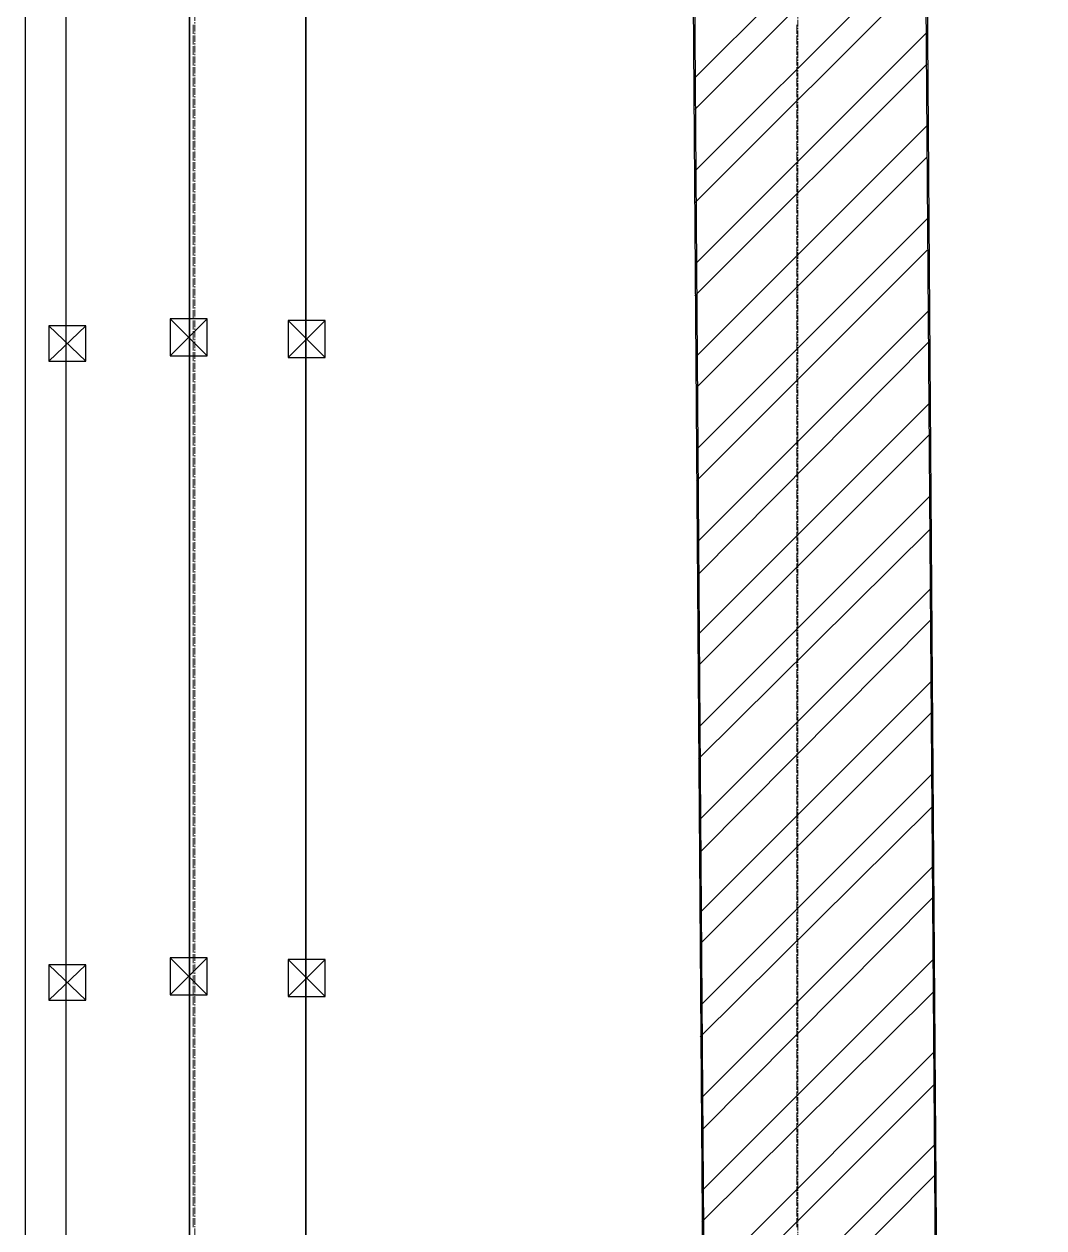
# Model space of a CAD drawing. Header units: millimetres. Extents: x -10178924 to 11692288, y -947381 to 58396.
# Drawn here: x 748948 to 751401, y -803712 to -800816 of the extents above; entities that cross this region are included whole.
import ezdxf

# ---------------------------------------------------------------- set-up
doc = ezdxf.new("R2010")
doc.units = ezdxf.units.MM
doc.linetypes.add('осевая', pattern=[50.8, 31.75, -6.35, 6.35, -6.35])
for name, color, linetype, lineweight in [('PDF _0', 7, 'Continuous', 9), ('PDF _Разрезы', 7, 'Continuous', 9), ('Размеры осевые', 153, 'Continuous', 9), ('Стены.1', 7, 'Continuous', 25), ('ШТРИХОВКА', 252, 'Continuous', 15)]:
    doc.layers.add(name, color=color, linetype=linetype, lineweight=lineweight)
for name, color, linetype in [('PDF _PDF _Разрезы', 7, 'Continuous'), ('PDF _ВК_В1', 5, 'Continuous'), ('PDF _ВК_Т3', 1, 'Continuous'), ('PDF _ВК_Т4', 6, 'Continuous'), ('PDF _Стены.1', 7, 'Continuous')]:
    doc.layers.add(name, color=color, linetype=linetype)
doc.layers.add('PDF _Размеры осевые', color=7, linetype='Continuous', true_color=0x5d6970)
doc.layers.add('PDF _штриховка', color=7, linetype='Continuous', true_color=0x95834a)

# ---------------------------------------------------------------- blocks, each defined once
blk = doc.blocks.new('A$C5282721b')
at = {"layer": 'ШТРИХОВКА', "ltscale": 100, "true_color": 0x000000, "transparency": 33554687}
h = blk.add_hatch(dxfattribs=at)
h.set_pattern_fill('ANSI31', color=18, scale=50)
h.set_pattern_definition([(45, (-104060.72, 12739.44), (-112.2532, 112.2532), [])])
h.paths.add_polyline_path([(28819.385, -27909.346), (28259.391, -27912.252), (28288.13, -31868.119), (27792.557, -31868.119), (27792.557, -32428.119), (29042.101, -32424.051), (29042.101, -31868.119), (28848.144, -31868.119)])
h.paths.add_polyline_path([(28251.265, -26793.645), (28811.26, -26790.739), (28731.866, -15862.111), (28171.851, -15862.111)])
at = {"layer": 'PDF _Разрезы', "color": 18, "lineweight": 9, "true_color": 0x000000, "transparency": 33554687}
blk.add_lwpolyline([(26590.978, -58613.553), (26594.843, 2746.034)], dxfattribs=at)
at = {"layer": 'Размеры осевые', "color": 251, "linetype": 'осевая', "ltscale": 0.5, "transparency": 33554687}
for p, q in [((27000, -52200), (27000, 1500)), ((28450, -58512.867), (28450, -4812.867))]:
    blk.add_line(p, q, dxfattribs=at)
at = {"layer": 'Стены.1', "color": 18, "linetype": 'Continuous', "true_color": 0x000000, "transparency": 33554687, "flags": 128}
for points in [[(28171.851, -15862.111), (28288.13, -31868.119)], [(28731.866, -15862.111), (28848.144, -31868.119)]]:
    blk.add_lwpolyline(points, dxfattribs=at)

msp = doc.modelspace()

# ---------------------------------------------------------------- linework, layer by layer
at = {"layer": 'PDF _0', "lineweight": 25}
for points in [[(749299.7, -801614.4), (749388.6, -801614.4), (749388.6, -801525.5), (749299.7, -801525.5)], [(749583.3, -801618.6), (749672.2, -801618.6), (749672.2, -801529.7), (749583.3, -801529.7)], [(749007.6, -801627.1), (749096.5, -801627.1), (749096.5, -801542.4), (749007.6, -801542.4)], [(749299.7, -803151.1), (749388.6, -803151.1), (749388.6, -803062.2), (749299.7, -803062.2)], [(749583.3, -803155.3), (749672.2, -803155.3), (749672.2, -803066.4), (749583.3, -803066.4)], [(749007.6, -803163.8), (749096.5, -803163.8), (749096.5, -803079.1), (749007.6, -803079.1)]]:
    msp.add_lwpolyline(points, close=True, dxfattribs=at)
for points in [[(749299.7, -801525.5), (749388.6, -801614.4)], [(749388.6, -801525.5), (749299.7, -801614.4)], [(749583.3, -801529.7), (749672.2, -801618.6)], [(749672.2, -801529.7), (749583.3, -801618.6)], [(749007.6, -801542.4), (749096.5, -801627.1)], [(749096.5, -801542.4), (749007.6, -801627.1)], [(749299.7, -803062.2), (749388.6, -803151.1)], [(749388.6, -803062.2), (749299.7, -803151.1)], [(749583.3, -803066.4), (749672.2, -803155.3)], [(749672.2, -803066.4), (749583.3, -803155.3)], [(749007.6, -803079.1), (749096.5, -803163.8)], [(749096.5, -803079.1), (749007.6, -803163.8)]]:
    msp.add_lwpolyline(points, dxfattribs=at)
at = {"layer": 'PDF _PDF _Разрезы', "lineweight": 9}
msp.add_lwpolyline([(748948.3, -839405.6), (748952.5, -778045.5)], dxfattribs=at)
at = {"layer": 'PDF _ВК_В1', "lineweight": 30}
msp.add_lwpolyline([(749049.9, -821291), (749049.9, -786439.2)], dxfattribs=at)
at = {"layer": 'PDF _ВК_Т3', "lineweight": 35}
msp.add_lwpolyline([(749346.2, -821172.5), (749346.2, -786147.1)], dxfattribs=at)
at = {"layer": 'PDF _ВК_Т4', "lineweight": 35}
msp.add_lwpolyline([(749625.6, -821121.7), (749625.6, -785876.1)], dxfattribs=at)
at = {"layer": 'PDF _Размеры осевые', "lineweight": 9}
for points in [[(749354.7, -800839.7), (749354.7, -800822.7), (749354.7, -800818.5)], [(750806.8, -800839.7), (750806.8, -800822.7), (750806.8, -800818.5)], [(749354.7, -800865.1), (749354.7, -800848.1), (749354.7, -800843.9)], [(749354.7, -800890.5), (749354.7, -800873.5), (749354.7, -800869.3)], [(750806.8, -800865.1), (750806.8, -800848.1), (750806.8, -800843.9)], [(750806.8, -800890.5), (750806.8, -800873.5), (750806.8, -800869.3)], [(749354.7, -800915.9), (749354.7, -800898.9), (749354.7, -800894.7)], [(750806.8, -800915.9), (750806.8, -800898.9), (750806.8, -800894.7)], [(749354.7, -800941.3), (749354.7, -800924.3), (749354.7, -800920.1)], [(750806.8, -800941.3), (750806.8, -800924.3), (750806.8, -800920.1)], [(749354.7, -800966.7), (749354.7, -800949.7), (749354.7, -800945.5)], [(750806.8, -800966.7), (750806.8, -800949.7), (750806.8, -800945.5)], [(749354.7, -800992.1), (749354.7, -800975.1), (749354.7, -800970.9)], [(750806.8, -800992.1), (750806.8, -800975.1), (750806.8, -800970.9)], [(749354.7, -801017.5), (749354.7, -801000.5), (749354.7, -800996.3)], [(750806.8, -801017.5), (750806.8, -801000.5), (750806.8, -800996.3)], [(749354.7, -801042.9), (749354.7, -801025.9), (749354.7, -801021.7)], [(750806.8, -801042.9), (750806.8, -801025.9), (750806.8, -801021.7)], [(749354.7, -801068.3), (749354.7, -801051.3), (749354.7, -801047.1)], [(749354.7, -801093.7), (749354.7, -801076.7), (749354.7, -801072.5)], [(750806.8, -801068.3), (750806.8, -801051.3), (750806.8, -801047.1)], [(750806.8, -801093.7), (750806.8, -801076.7), (750806.8, -801072.5)], [(749354.7, -801119.1), (749354.7, -801102.1), (749354.7, -801097.9)], [(750806.8, -801119.1), (750806.8, -801102.1), (750806.8, -801097.9)], [(749354.7, -801144.5), (749354.7, -801127.5), (749354.7, -801123.3)], [(750806.8, -801144.5), (750806.8, -801127.5), (750806.8, -801123.3)], [(749354.7, -801169.9), (749354.7, -801152.9), (749354.7, -801148.7)], [(750806.8, -801169.9), (750806.8, -801152.9), (750806.8, -801148.7)], [(749354.7, -801195.3), (749354.7, -801178.3), (749354.7, -801174.1)], [(750806.8, -801195.3), (750806.8, -801178.3), (750806.8, -801174.1)], [(749354.7, -801220.7), (749354.7, -801203.7), (749354.7, -801199.5)], [(750806.8, -801220.7), (750806.8, -801203.7), (750806.8, -801199.5)], [(749354.7, -801246.1), (749354.7, -801229.1), (749354.7, -801224.9)], [(750806.8, -801246.1), (750806.8, -801229.1), (750806.8, -801224.9)], [(749354.7, -801271.5), (749354.7, -801254.5), (749354.7, -801250.3)], [(749354.7, -801296.9), (749354.7, -801279.9), (749354.7, -801275.7)], [(750806.8, -801271.5), (750806.8, -801254.5), (750806.8, -801250.3)], [(750806.8, -801296.9), (750806.8, -801279.9), (750806.8, -801275.7)], [(749354.7, -801322.3), (749354.7, -801305.3), (749354.7, -801301.1)], [(750806.8, -801322.3), (750806.8, -801305.3), (750806.8, -801301.1)], [(749354.7, -801347.7), (749354.7, -801330.7), (749354.7, -801326.5)], [(750806.8, -801347.7), (750806.8, -801330.7), (750806.8, -801326.5)], [(749354.7, -801373.1), (749354.7, -801356.1), (749354.7, -801351.9)], [(750806.8, -801373.1), (750806.8, -801356.1), (750806.8, -801351.9)], [(749354.7, -801398.5), (749354.7, -801381.5), (749354.7, -801377.3)], [(750806.8, -801398.5), (750806.8, -801381.5), (750806.8, -801377.3)], [(749354.7, -801423.9), (749354.7, -801406.9), (749354.7, -801402.7)], [(750806.8, -801423.9), (750806.8, -801406.9), (750806.8, -801402.7)], [(749354.7, -801449.3), (749354.7, -801432.3), (749354.7, -801428.1)], [(750806.8, -801449.3), (750806.8, -801432.3), (750806.8, -801428.1)], [(749354.7, -801474.7), (749354.7, -801457.7), (749354.7, -801453.5)], [(749354.7, -801500.1), (749354.7, -801483.1), (749354.7, -801478.9)], [(750806.8, -801474.7), (750806.8, -801457.7), (750806.8, -801453.5)], [(750806.8, -801500.1), (750806.8, -801483.1), (750806.8, -801478.9)], [(749354.7, -801525.5), (749354.7, -801508.5), (749354.7, -801504.3)], [(750806.8, -801525.5), (750806.8, -801508.5), (750806.8, -801504.3)], [(749354.7, -801550.9), (749354.7, -801533.9), (749354.7, -801529.7)], [(750806.8, -801550.9), (750806.8, -801533.9), (750806.8, -801529.7)], [(749354.7, -801576.3), (749354.7, -801559.3), (749354.7, -801555.1)], [(750806.8, -801576.3), (750806.8, -801559.3), (750806.8, -801555.1)], [(749354.7, -801601.7), (749354.7, -801584.7), (749354.7, -801580.5)], [(750806.8, -801601.7), (750806.8, -801584.7), (750806.8, -801580.5)], [(749354.7, -801627.1), (749354.7, -801610.1), (749354.7, -801605.9)], [(750806.8, -801627.1), (750806.8, -801610.1), (750806.8, -801605.9)], [(749354.7, -801652.5), (749354.7, -801635.5), (749354.7, -801631.3)], [(750806.8, -801652.5), (750806.8, -801635.5), (750806.8, -801631.3)], [(749354.7, -801677.9), (749354.7, -801660.9), (749354.7, -801656.7)], [(750806.8, -801677.9), (750806.8, -801660.9), (750806.8, -801656.7)], [(749354.7, -801703.3), (749354.7, -801686.3), (749354.7, -801682.1)], [(749354.7, -801728.7), (749354.7, -801711.7), (749354.7, -801707.5)], [(750806.8, -801703.3), (750806.8, -801686.3), (750806.8, -801682.1)], [(750806.8, -801728.7), (750806.8, -801711.7), (750806.8, -801707.5)], [(749354.7, -801754.1), (749354.7, -801737.1), (749354.7, -801732.9)], [(750806.8, -801754.1), (750806.8, -801737.1), (750806.8, -801732.9)], [(749354.7, -801779.5), (749354.7, -801762.5), (749354.7, -801758.3)], [(750806.8, -801779.5), (750806.8, -801762.5), (750806.8, -801758.3)], [(749354.7, -801804.9), (749354.7, -801787.9), (749354.7, -801783.7)], [(750806.8, -801804.9), (750806.8, -801787.9), (750806.8, -801783.7)], [(749354.7, -801830.3), (749354.7, -801813.3), (749354.7, -801809.1)], [(750806.8, -801830.3), (750806.8, -801813.3), (750806.8, -801809.1)], [(749354.7, -801855.7), (749354.7, -801838.7), (749354.7, -801834.5)], [(750806.8, -801855.7), (750806.8, -801838.7), (750806.8, -801834.5)], [(749354.7, -801881.1), (749354.7, -801864.1), (749354.7, -801859.9)], [(750806.8, -801881.1), (750806.8, -801864.1), (750806.8, -801859.9)], [(749354.7, -801906.5), (749354.7, -801889.5), (749354.7, -801885.3)], [(749354.7, -801931.9), (749354.7, -801914.9), (749354.7, -801910.7)], [(750806.8, -801906.5), (750806.8, -801889.5), (750806.8, -801885.3)], [(750806.8, -801931.9), (750806.8, -801914.9), (750806.8, -801910.7)], [(749354.7, -801957.3), (749354.7, -801940.3), (749354.7, -801936.1)], [(750806.8, -801957.3), (750806.8, -801940.3), (750806.8, -801936.1)], [(749354.7, -801982.7), (749354.7, -801965.7), (749354.7, -801961.5)], [(750806.8, -801982.7), (750806.8, -801965.7), (750806.8, -801961.5)], [(749354.7, -802008.1), (749354.7, -801991.1), (749354.7, -801986.9)], [(750806.8, -802008.1), (750806.8, -801991.1), (750806.8, -801986.9)], [(749354.7, -802033.5), (749354.7, -802016.5), (749354.7, -802012.3)], [(750806.8, -802033.5), (750806.8, -802016.5), (750806.8, -802012.3)], [(749354.7, -802058.9), (749354.7, -802041.9), (749354.7, -802037.7)], [(750806.8, -802058.9), (750806.8, -802041.9), (750806.8, -802037.7)], [(749354.7, -802084.3), (749354.7, -802067.3), (749354.7, -802063.1)], [(750806.8, -802084.3), (750806.8, -802067.3), (750806.8, -802063.1)], [(749354.7, -802109.7), (749354.7, -802092.7), (749354.7, -802088.5)], [(749354.7, -802135.1), (749354.7, -802118.1), (749354.7, -802113.9)], [(750806.8, -802109.7), (750806.8, -802092.7), (750806.8, -802088.5)], [(750806.8, -802135.1), (750806.8, -802118.1), (750806.8, -802113.9)], [(749354.7, -802160.5), (749354.7, -802143.5), (749354.7, -802139.3)], [(750806.8, -802160.5), (750806.8, -802143.5), (750806.8, -802139.3)], [(749354.7, -802185.9), (749354.7, -802168.9), (749354.7, -802164.7)], [(750806.8, -802185.9), (750806.8, -802168.9), (750806.8, -802164.7)], [(749354.7, -802211.3), (749354.7, -802194.3), (749354.7, -802190.1)], [(750806.8, -802211.3), (750806.8, -802194.3), (750806.8, -802190.1)], [(749354.7, -802236.7), (749354.7, -802219.7), (749354.7, -802215.5)], [(750806.8, -802236.7), (750806.8, -802219.7), (750806.8, -802215.5)], [(749354.7, -802262.1), (749354.7, -802245.1), (749354.7, -802240.9)], [(750806.8, -802262.1), (750806.8, -802245.1), (750806.8, -802240.9)], [(749354.7, -802287.5), (749354.7, -802270.5), (749354.7, -802266.3)], [(750806.8, -802287.5), (750806.8, -802270.5), (750806.8, -802266.3)], [(749354.7, -802312.9), (749354.7, -802295.9), (749354.7, -802291.7)], [(749354.7, -802338.3), (749354.7, -802321.3), (749354.7, -802317.1)], [(750806.8, -802312.9), (750806.8, -802295.9), (750806.8, -802291.7)], [(750806.8, -802338.3), (750806.8, -802321.3), (750806.8, -802317.1)], [(749354.7, -802363.7), (749354.7, -802346.7), (749354.7, -802342.5)], [(750806.8, -802363.7), (750806.8, -802346.7), (750806.8, -802342.5)], [(749354.7, -802389.1), (749354.7, -802372.1), (749354.7, -802367.9)], [(750806.8, -802389.1), (750806.8, -802372.1), (750806.8, -802367.9)], [(749354.7, -802414.5), (749354.7, -802397.5), (749354.7, -802393.3)], [(750806.8, -802414.5), (750806.8, -802397.5), (750806.8, -802393.3)], [(749354.7, -802439.9), (749354.7, -802422.9), (749354.7, -802418.7)], [(750806.8, -802439.9), (750806.8, -802422.9), (750806.8, -802418.7)], [(749354.7, -802465.3), (749354.7, -802448.3), (749354.7, -802444.1)], [(750806.8, -802465.3), (750806.8, -802448.3), (750806.8, -802444.1)], [(749354.7, -802490.7), (749354.7, -802473.7), (749354.7, -802469.5)], [(750806.8, -802490.7), (750806.8, -802473.7), (750806.8, -802469.5)], [(749354.7, -802516.1), (749354.7, -802499.1), (749354.7, -802494.9)], [(749354.7, -802541.5), (749354.7, -802524.5), (749354.7, -802520.3)], [(750806.8, -802516.1), (750806.8, -802499.1), (750806.8, -802494.9)], [(750806.8, -802541.5), (750806.8, -802524.5), (750806.8, -802520.3)], [(749354.7, -802566.9), (749354.7, -802549.9), (749354.7, -802545.7)], [(750806.8, -802566.9), (750806.8, -802549.9), (750806.8, -802545.7)], [(749354.7, -802592.3), (749354.7, -802575.3), (749354.7, -802571.1)], [(750806.8, -802592.3), (750806.8, -802575.3), (750806.8, -802571.1)], [(749354.7, -802617.7), (749354.7, -802600.7), (749354.7, -802596.5)], [(750806.8, -802617.7), (750806.8, -802600.7), (750806.8, -802596.5)], [(749354.7, -802643.1), (749354.7, -802626.1), (749354.7, -802621.9)], [(750806.8, -802643.1), (750806.8, -802626.1), (750806.8, -802621.9)], [(749354.7, -802668.5), (749354.7, -802651.5), (749354.7, -802647.3)], [(750806.8, -802668.5), (750806.8, -802651.5), (750806.8, -802647.3)], [(749354.7, -802693.9), (749354.7, -802676.9), (749354.7, -802672.7)], [(750806.8, -802693.9), (750806.8, -802676.9), (750806.8, -802672.7)], [(749354.7, -802719.3), (749354.7, -802702.3), (749354.7, -802698.1)], [(749354.7, -802744.7), (749354.7, -802727.7), (749354.7, -802723.5)], [(750806.8, -802719.3), (750806.8, -802702.3), (750806.8, -802698.1)], [(750806.8, -802744.7), (750806.8, -802727.7), (750806.8, -802723.5)], [(749354.7, -802770.1), (749354.7, -802753.1), (749354.7, -802748.9)], [(750806.8, -802770.1), (750806.8, -802753.1), (750806.8, -802748.9)], [(749354.7, -802795.5), (749354.7, -802778.5), (749354.7, -802774.3)], [(750806.8, -802795.5), (750806.8, -802778.5), (750806.8, -802774.3)], [(749354.7, -802820.9), (749354.7, -802803.9), (749354.7, -802799.7)], [(750806.8, -802820.9), (750806.8, -802803.9), (750806.8, -802799.7)], [(749354.7, -802846.3), (749354.7, -802829.3), (749354.7, -802825.1)], [(750806.8, -802846.3), (750806.8, -802829.3), (750806.8, -802825.1)], [(749354.7, -802871.7), (749354.7, -802854.7), (749354.7, -802850.5)], [(750806.8, -802871.7), (750806.8, -802854.7), (750806.8, -802850.5)], [(749354.7, -802897.1), (749354.7, -802880.1), (749354.7, -802875.9)], [(750806.8, -802897.1), (750806.8, -802880.1), (750806.8, -802875.9)], [(749354.7, -802922.5), (749354.7, -802905.5), (749354.7, -802901.3)], [(749354.7, -802947.9), (749354.7, -802930.9), (749354.7, -802926.7)], [(750806.8, -802922.5), (750806.8, -802905.5), (750806.8, -802901.3)], [(750806.8, -802947.9), (750806.8, -802930.9), (750806.8, -802926.7)], [(749354.7, -802973.3), (749354.7, -802956.3), (749354.7, -802952.1)], [(750806.8, -802973.3), (750806.8, -802956.3), (750806.8, -802952.1)], [(749354.7, -802998.7), (749354.7, -802981.7), (749354.7, -802977.5)], [(750806.8, -802998.7), (750806.8, -802981.7), (750806.8, -802977.5)], [(749354.7, -803024.1), (749354.7, -803007.1), (749354.7, -803002.9)], [(750806.8, -803024.1), (750806.8, -803007.1), (750806.8, -803002.9)], [(749354.7, -803049.5), (749354.7, -803032.5), (749354.7, -803028.3)], [(750806.8, -803049.5), (750806.8, -803032.5), (750806.8, -803028.3)], [(749354.7, -803074.9), (749354.7, -803057.9), (749354.7, -803053.7)], [(750806.8, -803074.9), (750806.8, -803057.9), (750806.8, -803053.7)], [(749354.7, -803100.3), (749354.7, -803083.3), (749354.7, -803079.1)], [(750806.8, -803100.3), (750806.8, -803083.3), (750806.8, -803079.1)], [(749354.7, -803125.7), (749354.7, -803108.7), (749354.7, -803104.5)], [(750806.8, -803125.7), (750806.8, -803108.7), (750806.8, -803104.5)], [(749354.7, -803151.1), (749354.7, -803134.1), (749354.7, -803129.9)], [(749354.7, -803176.5), (749354.7, -803159.5), (749354.7, -803155.3)], [(750806.8, -803151.1), (750806.8, -803134.1), (750806.8, -803129.9)], [(750806.8, -803176.5), (750806.8, -803159.5), (750806.8, -803155.3)], [(749354.7, -803201.9), (749354.7, -803184.9), (749354.7, -803180.7)], [(750806.8, -803201.9), (750806.8, -803184.9), (750806.8, -803180.7)], [(749354.7, -803227.3), (749354.7, -803210.3), (749354.7, -803206.1)], [(750806.8, -803227.3), (750806.8, -803210.3), (750806.8, -803206.1)], [(749354.7, -803252.7), (749354.7, -803235.7), (749354.7, -803231.5)], [(750806.8, -803252.7), (750806.8, -803235.7), (750806.8, -803231.5)], [(749354.7, -803278.1), (749354.7, -803261.1), (749354.7, -803256.9)], [(750806.8, -803278.1), (750806.8, -803261.1), (750806.8, -803256.9)], [(749354.7, -803303.5), (749354.7, -803286.5), (749354.7, -803282.3)], [(750806.8, -803303.5), (750806.8, -803286.5), (750806.8, -803282.3)], [(749354.7, -803328.9), (749354.7, -803311.9), (749354.7, -803307.7)], [(750806.8, -803328.9), (750806.8, -803311.9), (750806.8, -803307.7)], [(749354.7, -803354.3), (749354.7, -803337.3), (749354.7, -803333.1)], [(749354.7, -803379.7), (749354.7, -803362.7), (749354.7, -803358.5)], [(750806.8, -803354.3), (750806.8, -803337.3), (750806.8, -803333.1)], [(750806.8, -803379.7), (750806.8, -803362.7), (750806.8, -803358.5)], [(749354.7, -803405.1), (749354.7, -803388.1), (749354.7, -803383.9)], [(750806.8, -803405.1), (750806.8, -803388.1), (750806.8, -803383.9)], [(749354.7, -803430.5), (749354.7, -803413.5), (749354.7, -803409.3)], [(750806.8, -803430.5), (750806.8, -803413.5), (750806.8, -803409.3)], [(749354.7, -803455.9), (749354.7, -803438.9), (749354.7, -803434.7)], [(750806.8, -803455.9), (750806.8, -803438.9), (750806.8, -803434.7)], [(749354.7, -803481.3), (749354.7, -803464.3), (749354.7, -803460.1)], [(750806.8, -803481.3), (750806.8, -803464.3), (750806.8, -803460.1)], [(749354.7, -803506.7), (749354.7, -803489.7), (749354.7, -803485.5)], [(750806.8, -803506.7), (750806.8, -803489.7), (750806.8, -803485.5)], [(749354.7, -803532.1), (749354.7, -803515.1), (749354.7, -803510.9)], [(750806.8, -803532.1), (750806.8, -803515.1), (750806.8, -803510.9)], [(749354.7, -803557.5), (749354.7, -803540.5), (749354.7, -803536.3)], [(749354.7, -803582.9), (749354.7, -803565.9), (749354.7, -803561.7)], [(750806.8, -803557.5), (750806.8, -803540.5), (750806.8, -803536.3)], [(750806.8, -803582.9), (750806.8, -803565.9), (750806.8, -803561.7)], [(749354.7, -803608.3), (749354.7, -803591.3), (749354.7, -803587.1)], [(750806.8, -803608.3), (750806.8, -803591.3), (750806.8, -803587.1)], [(749354.7, -803633.7), (749354.7, -803616.7), (749354.7, -803612.5)], [(750806.8, -803633.7), (750806.8, -803616.7), (750806.8, -803612.5)], [(749354.7, -803659.1), (749354.7, -803642.1), (749354.7, -803637.9)], [(750806.8, -803659.1), (750806.8, -803642.1), (750806.8, -803637.9)], [(749354.7, -803684.5), (749354.7, -803667.5), (749354.7, -803663.3)], [(750806.8, -803684.5), (750806.8, -803667.5), (750806.8, -803663.3)], [(749354.7, -803709.9), (749354.7, -803692.9), (749354.7, -803688.7)], [(750806.8, -803709.9), (750806.8, -803692.9), (750806.8, -803688.7)]]:
    msp.add_lwpolyline(points, dxfattribs=at)
at = {"layer": 'PDF _Стены.1', "lineweight": 25}
for points in [[(750645.9, -812658.6), (750527.4, -796652.9), (750150.6, -796652.9)], [(751086.2, -796652.9), (751204.7, -812658.6)]]:
    msp.add_lwpolyline(points, dxfattribs=at)
at = {"layer": 'PDF _штриховка', "color": 251, "lineweight": 5, "true_color": 0x636466}
for points in [[(750561.2, -801021.7), (751115.8, -800467.1)], [(750561.2, -801246.1), (751115.8, -800691.5)], [(750561.2, -801470.4), (751120, -800911.6)], [(750565.5, -801690.6), (751120, -801136)], [(750565.5, -801914.9), (751120, -801360.4)], [(750569.7, -802139.3), (751124.2, -801580.5)], [(750569.7, -802359.4), (751124.2, -801804.9)], [(750569.7, -802583.8), (751128.5, -802029.3)], [(750573.9, -802808.2), (751128.5, -802249.4)], [(750573.9, -803028.3), (751128.5, -802473.8)], [(750573.9, -803252.7), (751132.7, -802698.1)], [(750578.1, -803477), (751132.7, -802918.3)], [(750578.1, -803697.2), (751136.9, -803142.6)], [(750582.4, -803921.5), (751136.9, -803367)], [(750582.4, -804145.9), (751136.9, -803587.1)]]:
    msp.add_lwpolyline(points, dxfattribs=at)

# ---------------------------------------------------------------- block references
msp.add_blockref('A$C5282721b', (722358.6, -780790.4))

doc.saveas('drawing.dxf')
